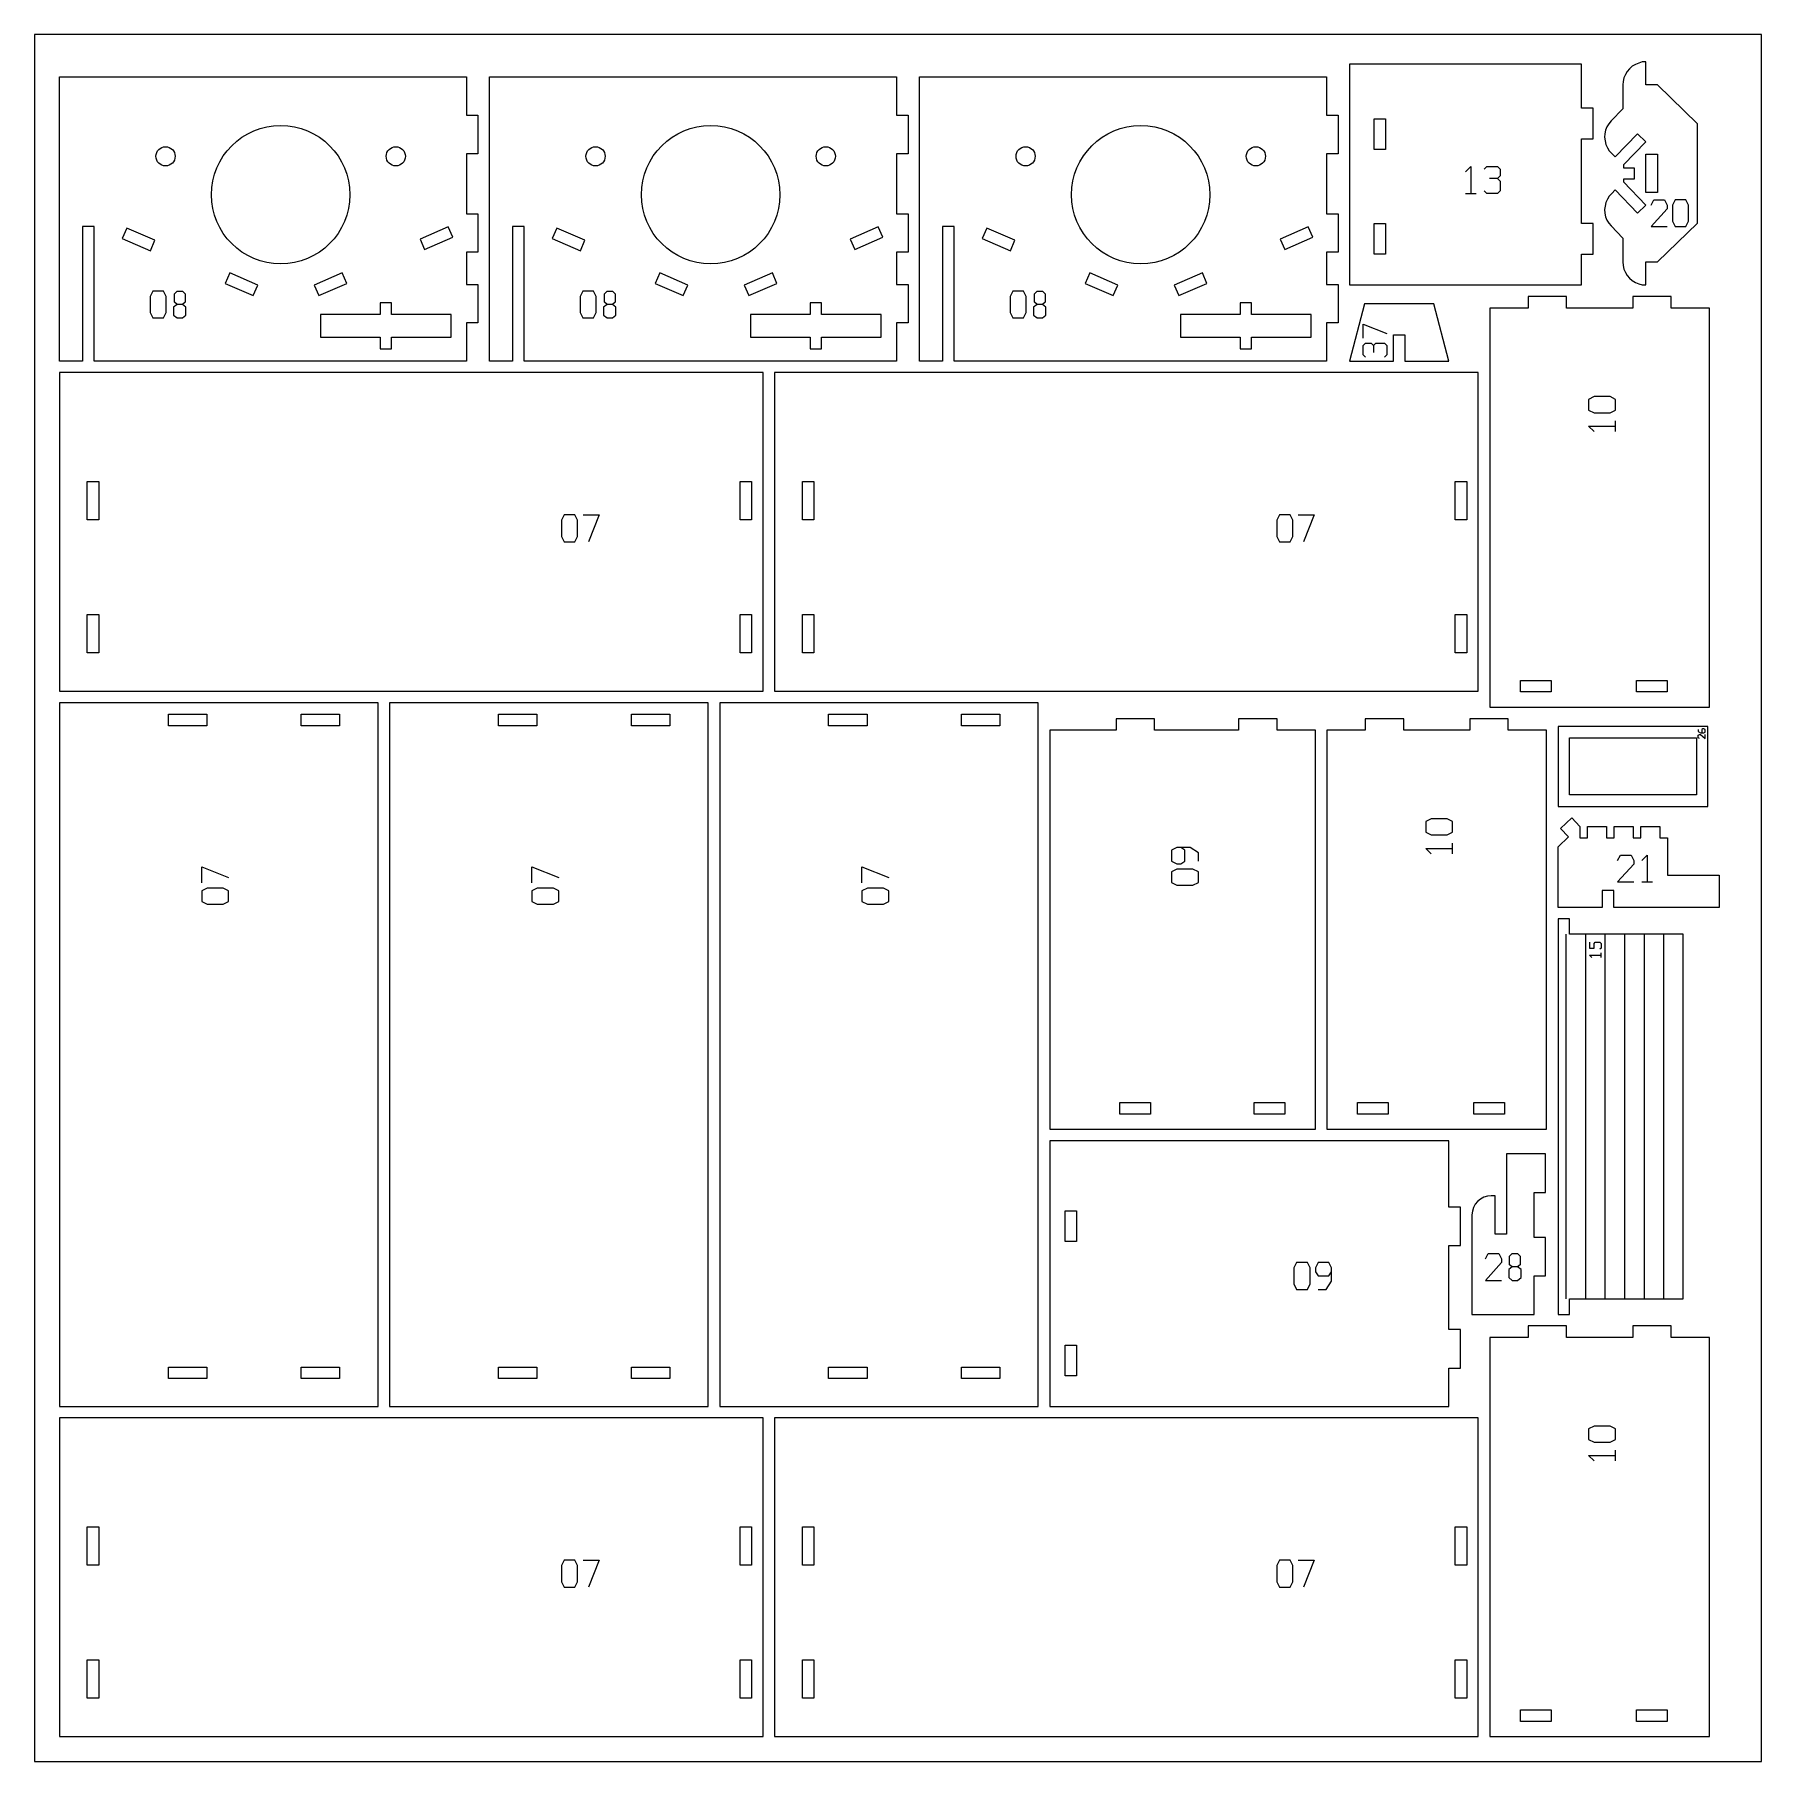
# Model space of a CAD drawing. Header units: millimetres. Extents: x 0 to 450, y 0 to 450.
import ezdxf

# ---------------------------------------------------------------- set-up
doc = ezdxf.new("R2010")
doc.units = ezdxf.units.MM
for name, color, linetype in [('CUT', 1, 'Continuous'), ('ENGRAVE', 5, 'Continuous'), ('SHEET', 8, 'Continuous')]:
    doc.layers.add(name, color=color, linetype=linetype)

msp = doc.modelspace()

# ---------------------------------------------------------------- linework, layer by layer
at = {"layer": 'CUT'}
for p, q in [((342.66, 442.29), (342.66, 384.74)), ((403.14, 442.29), (342.66, 442.29)), ((403.14, 430.83), (403.14, 442.29)), ((415.63, 441.1), (415.02, 440.39)), ((416.35, 441.72), (415.63, 441.1)), ((417.15, 442.21), (416.35, 441.72)), ((418.02, 442.57), (417.15, 442.21)), ((418.94, 442.86), (418.02, 442.57)), ((419.87, 442.86), (418.94, 442.86)), ((419.87, 436.86), (419.87, 442.86)), ((6.5, 364.9), (6.5, 438.95)), ((6.5, 438.95), (112.55, 438.95)), ((112.55, 438.95), (112.55, 428.95)), ((118.55, 364.9), (118.55, 438.95)), ((118.55, 438.95), (224.61, 438.95)), ((224.61, 438.95), (224.61, 428.95)), ((230.61, 364.9), (230.61, 438.95)), ((230.61, 438.95), (336.66, 438.95)), ((336.66, 438.95), (336.66, 428.95)), ((413.95, 437.8), (413.87, 436.86)), ((413.87, 436.86), (413.87, 430.65)), ((414.17, 438.72), (413.95, 437.8)), ((414.53, 439.59), (414.17, 438.72)), ((415.02, 440.39), (414.53, 439.59)), ((422.88, 436.86), (419.87, 436.86)), ((433.35, 426.74), (422.88, 436.86)), ((112.55, 428.95), (115.55, 428.95)), ((115.55, 428.95), (115.55, 418.95)), ((224.61, 428.95), (227.61, 428.95)), ((227.61, 428.95), (227.61, 418.95)), ((336.66, 428.95), (339.66, 428.95)), ((339.66, 428.95), (339.66, 418.95)), ((349.05, 420.02), (349.05, 428.02)), ((349.05, 428.02), (352.05, 428.02)), ((352.05, 428.02), (352.05, 420.02)), ((406.14, 430.83), (403.14, 430.83)), ((406.14, 422.82), (406.14, 430.83)), ((413.87, 430.65), (410.82, 427.49)), ((409.2, 424.16), (409.14, 423.22)), ((409.14, 423.22), (409.23, 422.28)), ((409.4, 425.07), (409.2, 424.16)), ((409.74, 425.95), (409.4, 425.07)), ((410.22, 426.76), (409.74, 425.95)), ((410.82, 427.49), (410.22, 426.76)), ((411.9, 418.1), (417.72, 424.12)), ((417.72, 424.12), (419.87, 422.03)), ((433.35, 400.86), (433.35, 426.74)), ((112.55, 418.95), (112.55, 403.29)), ((115.55, 418.95), (112.55, 418.95)), ((224.61, 418.95), (224.61, 403.29)), ((227.61, 418.95), (224.61, 418.95)), ((336.66, 418.95), (336.66, 403.29)), ((339.66, 418.95), (336.66, 418.95)), ((352.05, 420.02), (349.05, 420.02)), ((403.14, 400.74), (403.14, 422.82)), ((403.14, 422.82), (406.14, 422.82)), ((409.23, 422.28), (409.46, 421.37)), ((409.46, 421.37), (409.84, 420.5)), ((409.84, 420.5), (410.35, 419.71)), ((410.35, 419.71), (410.97, 419)), ((410.97, 419), (411.9, 418.1)), ((419.87, 422.03), (414.06, 416.02)), ((419.87, 408.8), (419.87, 418.8)), ((419.87, 418.8), (422.88, 418.8)), ((422.88, 418.8), (422.88, 408.8)), ((414.06, 416.02), (414.06, 415.3)), ((414.06, 415.3), (416.87, 415.3)), ((416.87, 415.3), (416.87, 412.3)), ((411.9, 409.5), (410.97, 408.6)), ((417.72, 403.49), (411.9, 409.5)), ((414.06, 412.3), (414.06, 411.59)), ((416.87, 412.3), (414.06, 412.3)), ((414.06, 411.59), (419.87, 405.57)), ((409.23, 405.32), (409.14, 404.39)), ((409.46, 406.24), (409.23, 405.32)), ((409.84, 407.1), (409.46, 406.24)), ((410.35, 407.89), (409.84, 407.1)), ((410.97, 408.6), (410.35, 407.89)), ((419.87, 405.57), (417.72, 403.49)), ((422.88, 408.8), (419.87, 408.8)), ((112.55, 403.29), (115.55, 403.29)), ((115.55, 403.29), (115.55, 393.28)), ((224.61, 403.29), (227.61, 403.29)), ((227.61, 403.29), (227.61, 393.28)), ((336.66, 403.29), (339.66, 403.29)), ((339.66, 403.29), (339.66, 393.28)), ((349.05, 392.74), (349.05, 400.74)), ((349.05, 400.74), (352.05, 400.74)), ((352.05, 400.74), (352.05, 392.74)), ((406.14, 400.74), (403.14, 400.74)), ((406.14, 392.74), (406.14, 400.74)), ((409.14, 404.39), (409.2, 403.45)), ((409.2, 403.45), (409.4, 402.53)), ((409.4, 402.53), (409.74, 401.65)), ((409.74, 401.65), (410.22, 400.84)), ((410.22, 400.84), (410.82, 400.11)), ((422.88, 390.74), (433.35, 400.86)), ((12.5, 400.01), (12.5, 364.9)), ((15.5, 400.01), (12.5, 400.01)), ((15.5, 364.9), (15.5, 400.01)), ((24.04, 399.58), (22.84, 396.82)), ((22.84, 396.82), (30.18, 393.63)), ((31.37, 396.38), (24.04, 399.58)), ((30.18, 393.63), (31.37, 396.38)), ((107.79, 399.91), (100.45, 396.72)), ((100.45, 396.72), (101.65, 393.97)), ((101.65, 393.97), (108.99, 397.16)), ((108.99, 397.16), (107.79, 399.91)), ((124.56, 400.01), (124.56, 364.9)), ((127.56, 400.01), (124.56, 400.01)), ((127.56, 364.9), (127.56, 400.01)), ((136.09, 399.58), (134.89, 396.82)), ((134.89, 396.82), (142.23, 393.63)), ((143.43, 396.38), (136.09, 399.58)), ((142.23, 393.63), (143.43, 396.38)), ((219.85, 399.91), (212.51, 396.72)), ((212.51, 396.72), (213.71, 393.97)), ((213.71, 393.97), (221.04, 397.16)), ((221.04, 397.16), (219.85, 399.91)), ((236.61, 400.01), (236.61, 364.9)), ((239.61, 400.01), (236.61, 400.01)), ((239.61, 364.9), (239.61, 400.01)), ((248.15, 399.58), (246.95, 396.82)), ((246.95, 396.82), (254.29, 393.63)), ((255.48, 396.38), (248.15, 399.58)), ((254.29, 393.63), (255.48, 396.38)), ((331.9, 399.91), (324.56, 396.72)), ((324.56, 396.72), (325.76, 393.97)), ((325.76, 393.97), (333.1, 397.16)), ((333.1, 397.16), (331.9, 399.91)), ((410.82, 400.11), (413.87, 396.95)), ((413.87, 396.95), (413.87, 390.74)), ((112.55, 393.28), (112.55, 384.9)), ((115.55, 393.28), (112.55, 393.28)), ((224.61, 393.28), (224.61, 384.9)), ((227.61, 393.28), (224.61, 393.28)), ((336.66, 393.28), (336.66, 384.9)), ((339.66, 393.28), (336.66, 393.28)), ((352.05, 392.74), (349.05, 392.74)), ((403.14, 384.74), (403.14, 392.74)), ((403.14, 392.74), (406.14, 392.74)), ((50.85, 387.92), (49.66, 385.16)), ((58.19, 384.73), (50.85, 387.92)), ((80.2, 387.92), (72.87, 384.73)), ((81.4, 385.16), (80.2, 387.92)), ((162.91, 387.92), (161.71, 385.16)), ((170.25, 384.73), (162.91, 387.92)), ((192.26, 387.92), (184.92, 384.73)), ((193.46, 385.16), (192.26, 387.92)), ((274.96, 387.92), (273.77, 385.16)), ((282.3, 384.73), (274.96, 387.92)), ((304.31, 387.92), (296.98, 384.73)), ((305.51, 385.16), (304.31, 387.92)), ((413.87, 390.74), (413.95, 389.8)), ((413.95, 389.8), (414.17, 388.89)), ((414.17, 388.89), (414.53, 388.02)), ((414.53, 388.02), (415.02, 387.21)), ((415.02, 387.21), (415.63, 386.5)), ((419.87, 384.74), (419.87, 390.74)), ((419.87, 390.74), (422.88, 390.74)), ((49.66, 385.16), (56.99, 381.97)), ((56.99, 381.97), (58.19, 384.73)), ((72.87, 384.73), (74.06, 381.97)), ((74.06, 381.97), (81.4, 385.16)), ((112.55, 384.9), (115.55, 384.9)), ((115.55, 384.9), (115.55, 374.9)), ((161.71, 385.16), (169.05, 381.97)), ((169.05, 381.97), (170.25, 384.73)), ((184.92, 384.73), (186.12, 381.97)), ((186.12, 381.97), (193.46, 385.16)), ((224.61, 384.9), (227.61, 384.9)), ((227.61, 384.9), (227.61, 374.9)), ((273.77, 385.16), (281.1, 381.97)), ((281.1, 381.97), (282.3, 384.73)), ((296.98, 384.73), (298.17, 381.97)), ((298.17, 381.97), (305.51, 385.16)), ((336.66, 384.9), (339.66, 384.9)), ((339.66, 384.9), (339.66, 374.9)), ((342.66, 384.74), (403.14, 384.74)), ((415.63, 386.5), (416.35, 385.89)), ((416.35, 385.89), (417.15, 385.39)), ((417.15, 385.39), (418.02, 385.03)), ((418.02, 385.03), (418.94, 384.81)), ((418.94, 384.81), (419.87, 384.81)), ((90.03, 380.08), (90.03, 377.08)), ((93.03, 380.08), (90.03, 380.08)), ((93.03, 377.08), (93.03, 380.08)), ((202.09, 380.08), (202.09, 377.08)), ((205.09, 380.08), (202.09, 380.08)), ((205.09, 377.08), (205.09, 380.08)), ((314.14, 380.08), (314.14, 377.08)), ((317.14, 380.08), (314.14, 380.08)), ((317.14, 377.08), (317.14, 380.08)), ((346.59, 379.86), (342.66, 364.9)), ((364.62, 379.86), (346.59, 379.86)), ((368.55, 364.9), (364.62, 379.86)), ((389.22, 378.74), (379.22, 378.74)), ((379.22, 378.74), (379.22, 274.73)), ((399.22, 381.74), (389.22, 381.74)), ((389.22, 381.74), (389.22, 378.74)), ((399.22, 378.74), (399.22, 381.74)), ((416.46, 378.74), (399.22, 378.74)), ((426.47, 381.74), (416.46, 381.74)), ((416.46, 381.74), (416.46, 378.74)), ((426.47, 378.74), (426.47, 381.74)), ((436.47, 378.74), (426.47, 378.74)), ((436.47, 274.73), (436.47, 378.74)), ((74.51, 377.08), (74.51, 371.11)), ((90.03, 377.08), (74.51, 377.08)), ((108.55, 377.08), (93.03, 377.08)), ((108.55, 371.11), (108.55, 377.08)), ((112.55, 374.9), (112.55, 364.9)), ((115.55, 374.9), (112.55, 374.9)), ((186.57, 377.08), (186.57, 371.11)), ((202.09, 377.08), (186.57, 377.08)), ((220.61, 377.08), (205.09, 377.08)), ((220.61, 371.11), (220.61, 377.08)), ((224.61, 374.9), (224.61, 364.9)), ((227.61, 374.9), (224.61, 374.9)), ((298.62, 377.08), (298.62, 371.11)), ((314.14, 377.08), (298.62, 377.08)), ((332.66, 377.08), (317.14, 377.08)), ((332.66, 371.11), (332.66, 377.08)), ((336.66, 374.9), (336.66, 364.9)), ((339.66, 374.9), (336.66, 374.9)), ((74.51, 371.11), (90.03, 371.11)), ((90.03, 371.11), (90.03, 368.11)), ((93.03, 368.11), (93.03, 371.11)), ((93.03, 371.11), (108.55, 371.11)), ((186.57, 371.11), (202.09, 371.11)), ((202.09, 371.11), (202.09, 368.11)), ((205.09, 368.11), (205.09, 371.11)), ((205.09, 371.11), (220.61, 371.11)), ((298.62, 371.11), (314.14, 371.11)), ((314.14, 371.11), (314.14, 368.11)), ((317.14, 368.11), (317.14, 371.11)), ((317.14, 371.11), (332.66, 371.11)), ((354.11, 371.77), (357.11, 371.77)), ((354.11, 364.9), (354.11, 371.77)), ((357.11, 371.77), (357.11, 364.9)), ((12.5, 364.9), (6.5, 364.9)), ((112.55, 364.9), (15.5, 364.9)), ((90.03, 368.11), (93.03, 368.11)), ((124.56, 364.9), (118.55, 364.9)), ((224.61, 364.9), (127.56, 364.9)), ((202.09, 368.11), (205.09, 368.11)), ((236.61, 364.9), (230.61, 364.9)), ((336.66, 364.9), (239.61, 364.9)), ((314.14, 368.11), (317.14, 368.11)), ((342.66, 364.9), (354.11, 364.9)), ((357.11, 364.9), (368.55, 364.9)), ((6.5, 361.9), (6.5, 278.88)), ((189.86, 361.9), (6.5, 361.9)), ((189.86, 278.88), (189.86, 361.9)), ((192.86, 361.9), (192.86, 278.88)), ((376.22, 361.9), (192.86, 361.9)), ((376.22, 278.88), (376.22, 361.9)), ((13.74, 323.52), (13.74, 333.52)), ((13.74, 333.52), (16.74, 333.52)), ((16.74, 333.52), (16.74, 323.52)), ((183.86, 323.52), (183.86, 333.52)), ((183.86, 333.52), (186.86, 333.52)), ((186.86, 333.52), (186.86, 323.52)), ((200.1, 323.52), (200.1, 333.52)), ((200.1, 333.52), (203.1, 333.52)), ((203.1, 333.52), (203.1, 323.52)), ((370.22, 323.52), (370.22, 333.52)), ((370.22, 333.52), (373.22, 333.52)), ((373.22, 333.52), (373.22, 323.52)), ((16.74, 323.52), (13.74, 323.52)), ((186.86, 323.52), (183.86, 323.52)), ((203.1, 323.52), (200.1, 323.52)), ((373.22, 323.52), (370.22, 323.52)), ((13.74, 288.9), (13.74, 298.9)), ((13.74, 298.9), (16.74, 298.9)), ((16.74, 298.9), (16.74, 288.9)), ((183.86, 288.9), (183.86, 298.9)), ((183.86, 298.9), (186.86, 298.9)), ((186.86, 298.9), (186.86, 288.9)), ((200.1, 288.9), (200.1, 298.9)), ((200.1, 298.9), (203.1, 298.9)), ((203.1, 298.9), (203.1, 288.9)), ((370.22, 288.9), (370.22, 298.9)), ((370.22, 298.9), (373.22, 298.9)), ((373.22, 298.9), (373.22, 288.9)), ((16.74, 288.9), (13.74, 288.9)), ((186.86, 288.9), (183.86, 288.9)), ((203.1, 288.9), (200.1, 288.9)), ((373.22, 288.9), (370.22, 288.9)), ((387.22, 281.69), (395.22, 281.69)), ((387.22, 278.69), (387.22, 281.69)), ((395.22, 281.69), (395.22, 278.69)), ((417.46, 281.69), (425.47, 281.69)), ((417.46, 278.69), (417.46, 281.69)), ((425.47, 281.69), (425.47, 278.69)), ((6.5, 278.88), (189.86, 278.88)), ((89.52, 275.88), (6.5, 275.88)), ((6.5, 275.88), (6.5, 92.52)), ((89.52, 92.52), (89.52, 275.88)), ((175.54, 275.88), (92.52, 275.88)), ((92.52, 275.88), (92.52, 92.52)), ((175.54, 92.52), (175.54, 275.88)), ((261.56, 275.88), (178.54, 275.88)), ((178.54, 275.88), (178.54, 92.52)), ((192.86, 278.88), (376.22, 278.88)), ((261.56, 92.52), (261.56, 275.88)), ((379.22, 274.73), (436.47, 274.73)), ((395.22, 278.69), (387.22, 278.69)), ((425.47, 278.69), (417.46, 278.69)), ((34.88, 272.88), (44.89, 272.88)), ((34.88, 269.88), (34.88, 272.88)), ((44.89, 272.88), (44.89, 269.88)), ((69.5, 272.88), (79.5, 272.88)), ((69.5, 269.88), (69.5, 272.88)), ((79.5, 272.88), (79.5, 269.88)), ((120.9, 272.88), (130.91, 272.88)), ((120.9, 269.88), (120.9, 272.88)), ((130.91, 272.88), (130.91, 269.88)), ((155.52, 272.88), (165.52, 272.88)), ((155.52, 269.88), (155.52, 272.88)), ((165.52, 272.88), (165.52, 269.88)), ((206.93, 272.88), (216.93, 272.88)), ((206.93, 269.88), (206.93, 272.88)), ((216.93, 272.88), (216.93, 269.88)), ((241.54, 272.88), (251.54, 272.88)), ((241.54, 269.88), (241.54, 272.88)), ((251.54, 272.88), (251.54, 269.88)), ((291.83, 271.73), (281.83, 271.73)), ((281.83, 271.73), (281.83, 268.73)), ((291.83, 268.73), (291.83, 271.73)), ((323.77, 271.73), (313.77, 271.73)), ((313.77, 271.73), (313.77, 268.73)), ((323.77, 268.73), (323.77, 271.73)), ((356.78, 271.73), (346.77, 271.73)), ((346.77, 271.73), (346.77, 268.73)), ((356.78, 268.73), (356.78, 271.73)), ((384.02, 271.73), (374.02, 271.73)), ((374.02, 271.73), (374.02, 268.73)), ((384.02, 268.73), (384.02, 271.73)), ((44.89, 269.88), (34.88, 269.88)), ((79.5, 269.88), (69.5, 269.88)), ((130.91, 269.88), (120.9, 269.88)), ((165.52, 269.88), (155.52, 269.88)), ((216.93, 269.88), (206.93, 269.88)), ((251.54, 269.88), (241.54, 269.88)), ((281.83, 268.73), (264.56, 268.73)), ((264.56, 268.73), (264.56, 164.73)), ((313.77, 268.73), (291.83, 268.73)), ((333.77, 268.73), (323.77, 268.73)), ((333.77, 164.73), (333.77, 268.73)), ((346.77, 268.73), (336.77, 268.73)), ((336.77, 268.73), (336.77, 164.73)), ((374.02, 268.73), (356.78, 268.73)), ((394.02, 268.73), (384.02, 268.73)), ((394.02, 164.73), (394.02, 268.73)), ((397.02, 269.73), (397.02, 248.86)), ((436.03, 269.73), (397.02, 269.73)), ((400.02, 251.86), (400.02, 266.73)), ((400.02, 266.73), (433.03, 266.73)), ((433.03, 266.73), (433.03, 251.86)), ((436.03, 248.86), (436.03, 269.73)), ((397.02, 248.86), (436.03, 248.86)), ((433.03, 251.86), (400.02, 251.86)), ((397.67, 243.11), (400.57, 245.86)), ((399.73, 240.93), (397.67, 243.11)), ((400.57, 245.86), (402.64, 243.67)), ((402.64, 243.67), (402.64, 240.67)), ((404.64, 240.67), (404.64, 243.67)), ((404.64, 243.67), (409.6, 243.67)), ((409.6, 243.67), (409.6, 240.67)), ((411.6, 240.67), (411.6, 243.67)), ((411.6, 243.67), (416.56, 243.67)), ((416.56, 243.67), (416.56, 240.67)), ((418.56, 240.67), (418.56, 243.67)), ((418.56, 243.67), (423.52, 243.67)), ((423.52, 243.67), (423.52, 240.67)), ((397.02, 238.36), (399.73, 240.93)), ((402.64, 240.67), (404.64, 240.67)), ((409.6, 240.67), (411.6, 240.67)), ((416.56, 240.67), (418.56, 240.67)), ((423.52, 240.67), (425.52, 240.67)), ((425.52, 240.67), (425.52, 230.92)), ((397.02, 222.56), (397.02, 238.36)), ((425.52, 230.92), (438.98, 230.92)), ((438.98, 230.92), (438.98, 222.56)), ((408.5, 226.92), (408.5, 222.56)), ((411.5, 226.92), (408.5, 226.92)), ((411.5, 222.56), (411.5, 226.92)), ((408.5, 222.56), (397.02, 222.56)), ((438.98, 222.56), (411.5, 222.56)), ((397.02, 219.56), (397.02, 116.51)), ((400.02, 219.56), (397.02, 219.56)), ((400.02, 215.56), (400.02, 219.56)), ((399.02, 215.56), (399.02, 120.51)), ((429.6, 215.56), (400.02, 215.56)), ((404.12, 215.56), (404.12, 120.51)), ((409.21, 215.56), (409.21, 120.51)), ((414.31, 215.56), (414.31, 120.51)), ((419.41, 215.56), (419.41, 120.51)), ((424.51, 215.56), (424.51, 120.51)), ((429.6, 120.51), (429.6, 215.56)), ((282.83, 171.68), (290.83, 171.68)), ((282.83, 168.68), (282.83, 171.68)), ((290.83, 171.68), (290.83, 168.68)), ((317.77, 171.68), (325.77, 171.68)), ((317.77, 168.68), (317.77, 171.68)), ((325.77, 171.68), (325.77, 168.68)), ((344.77, 171.68), (352.77, 171.68)), ((344.77, 168.68), (344.77, 171.68)), ((352.77, 171.68), (352.77, 168.68)), ((375.02, 171.68), (383.02, 171.68)), ((375.02, 168.68), (375.02, 171.68)), ((383.02, 171.68), (383.02, 168.68)), ((290.83, 168.68), (282.83, 168.68)), ((325.77, 168.68), (317.77, 168.68)), ((352.77, 168.68), (344.77, 168.68)), ((383.02, 168.68), (375.02, 168.68)), ((264.56, 164.73), (333.77, 164.73)), ((336.77, 164.73), (394.02, 164.73)), ((264.56, 161.73), (264.56, 92.52)), ((368.57, 161.73), (264.56, 161.73)), ((368.57, 144.46), (368.57, 161.73)), ((383.57, 158.3), (383.57, 137.4)), ((393.74, 158.3), (383.57, 158.3)), ((393.74, 148.29), (393.74, 158.3)), ((371.57, 144.46), (368.57, 144.46)), ((371.57, 134.46), (371.57, 144.46)), ((374.95, 144.32), (374.66, 143.38)), ((375.41, 145.18), (374.95, 144.32)), ((376.03, 145.94), (375.41, 145.18)), ((376.79, 146.56), (376.03, 145.94)), ((377.66, 147.02), (376.79, 146.56)), ((378.59, 147.31), (377.66, 147.02)), ((379.57, 147.4), (378.59, 147.31)), ((380.57, 147.4), (379.57, 147.4)), ((380.57, 137.4), (380.57, 147.4)), ((390.74, 136.51), (390.74, 148.29)), ((390.74, 148.29), (393.74, 148.29)), ((268.52, 135.46), (268.52, 143.46)), ((268.52, 143.46), (271.52, 143.46)), ((271.52, 143.46), (271.52, 135.46)), ((374.66, 143.38), (374.57, 142.4)), ((374.57, 142.4), (374.57, 116.51)), ((271.52, 135.46), (268.52, 135.46)), ((383.57, 137.4), (380.57, 137.4)), ((393.74, 136.51), (390.74, 136.51)), ((393.74, 126.51), (393.74, 136.51)), ((368.57, 112.52), (368.57, 134.46)), ((368.57, 134.46), (371.57, 134.46)), ((390.74, 116.51), (390.74, 126.51)), ((390.74, 126.51), (393.74, 126.51)), ((400.02, 116.51), (400.02, 120.51)), ((400.02, 120.51), (429.6, 120.51)), ((371.57, 112.52), (368.57, 112.52)), ((371.57, 102.52), (371.57, 112.52)), ((374.57, 116.51), (390.74, 116.51)), ((399.22, 113.51), (389.22, 113.51)), ((389.22, 113.51), (389.22, 110.5)), ((397.02, 116.51), (400.02, 116.51)), ((399.22, 110.5), (399.22, 113.51)), ((426.47, 113.51), (416.46, 113.51)), ((416.46, 113.51), (416.46, 110.5)), ((426.47, 110.5), (426.47, 113.51)), ((268.52, 100.52), (268.52, 108.52)), ((268.52, 108.52), (271.52, 108.52)), ((271.52, 108.52), (271.52, 100.52)), ((389.22, 110.5), (379.22, 110.5)), ((379.22, 110.5), (379.22, 6.5)), ((416.46, 110.5), (399.22, 110.5)), ((436.47, 110.5), (426.47, 110.5)), ((436.47, 6.5), (436.47, 110.5)), ((34.88, 102.76), (44.89, 102.76)), ((34.88, 99.76), (34.88, 102.76)), ((44.89, 99.76), (34.88, 99.76)), ((44.89, 102.76), (44.89, 99.76)), ((69.5, 102.76), (79.5, 102.76)), ((69.5, 99.76), (69.5, 102.76)), ((79.5, 99.76), (69.5, 99.76)), ((79.5, 102.76), (79.5, 99.76)), ((120.9, 102.76), (130.91, 102.76)), ((120.9, 99.76), (120.9, 102.76)), ((130.91, 99.76), (120.9, 99.76)), ((130.91, 102.76), (130.91, 99.76)), ((155.52, 102.76), (165.52, 102.76)), ((155.52, 99.76), (155.52, 102.76)), ((165.52, 99.76), (155.52, 99.76)), ((165.52, 102.76), (165.52, 99.76)), ((206.93, 102.76), (216.93, 102.76)), ((206.93, 99.76), (206.93, 102.76)), ((216.93, 99.76), (206.93, 99.76)), ((216.93, 102.76), (216.93, 99.76)), ((241.54, 102.76), (251.54, 102.76)), ((241.54, 99.76), (241.54, 102.76)), ((251.54, 99.76), (241.54, 99.76)), ((251.54, 102.76), (251.54, 99.76)), ((271.52, 100.52), (268.52, 100.52)), ((368.57, 92.52), (368.57, 102.52)), ((368.57, 102.52), (371.57, 102.52)), ((6.5, 92.52), (89.52, 92.52)), ((92.52, 92.52), (175.54, 92.52)), ((178.54, 92.52), (261.56, 92.52)), ((264.56, 92.52), (368.57, 92.52)), ((6.5, 89.52), (6.5, 6.5)), ((189.86, 89.52), (6.5, 89.52)), ((189.86, 6.5), (189.86, 89.52)), ((192.86, 89.52), (192.86, 6.5)), ((376.22, 89.52), (192.86, 89.52)), ((376.22, 6.5), (376.22, 89.52)), ((13.74, 51.14), (13.74, 61.14)), ((13.74, 61.14), (16.74, 61.14)), ((16.74, 61.14), (16.74, 51.14)), ((183.86, 51.14), (183.86, 61.14)), ((183.86, 61.14), (186.86, 61.14)), ((186.86, 61.14), (186.86, 51.14)), ((200.1, 51.14), (200.1, 61.14)), ((200.1, 61.14), (203.1, 61.14)), ((203.1, 61.14), (203.1, 51.14)), ((370.22, 51.14), (370.22, 61.14)), ((370.22, 61.14), (373.22, 61.14)), ((373.22, 61.14), (373.22, 51.14)), ((16.74, 51.14), (13.74, 51.14)), ((186.86, 51.14), (183.86, 51.14)), ((203.1, 51.14), (200.1, 51.14)), ((373.22, 51.14), (370.22, 51.14)), ((13.74, 16.52), (13.74, 26.52)), ((13.74, 26.52), (16.74, 26.52)), ((16.74, 26.52), (16.74, 16.52)), ((183.86, 16.52), (183.86, 26.52)), ((183.86, 26.52), (186.86, 26.52)), ((186.86, 26.52), (186.86, 16.52)), ((200.1, 16.52), (200.1, 26.52)), ((200.1, 26.52), (203.1, 26.52)), ((203.1, 26.52), (203.1, 16.52)), ((370.22, 16.52), (370.22, 26.52)), ((370.22, 26.52), (373.22, 26.52)), ((373.22, 26.52), (373.22, 16.52)), ((16.74, 16.52), (13.74, 16.52)), ((186.86, 16.52), (183.86, 16.52)), ((203.1, 16.52), (200.1, 16.52)), ((373.22, 16.52), (370.22, 16.52)), ((387.22, 13.45), (395.22, 13.45)), ((387.22, 10.45), (387.22, 13.45)), ((395.22, 10.45), (387.22, 10.45)), ((395.22, 13.45), (395.22, 10.45)), ((417.46, 13.45), (425.47, 13.45)), ((417.46, 10.45), (417.46, 13.45)), ((425.47, 10.45), (417.46, 10.45)), ((425.47, 13.45), (425.47, 10.45)), ((6.5, 6.5), (189.86, 6.5)), ((192.86, 6.5), (376.22, 6.5)), ((379.22, 6.5), (436.47, 6.5))]:
    msp.add_line(p, q, dxfattribs=at)
for centre, radius in [((64.14, 408.27), 18.03), ((176.19, 408.27), 18.03), ((288.25, 408.27), 18.03), ((34.14, 418.27), 2.5), ((94.14, 418.27), 2.5), ((146.19, 418.27), 2.5), ((206.19, 418.27), 2.5), ((258.25, 418.27), 2.5), ((318.25, 418.27), 2.5)]:
    msp.add_circle(centre, radius, dxfattribs=at)
at = {"layer": 'ENGRAVE'}
for p, q in [((372.84, 414.19), (374.24, 415.59)), ((374.24, 415.59), (374.24, 408.59)), ((377.74, 414.89), (378.44, 415.59)), ((378.44, 415.59), (381.24, 415.59)), ((381.24, 415.59), (381.94, 414.89)), ((381.94, 414.89), (381.94, 413.21)), ((381.24, 412.51), (379.14, 412.51)), ((381.94, 413.21), (381.24, 412.51)), ((381.24, 412.51), (381.94, 411.81)), ((381.94, 411.81), (381.94, 409.29)), ((372.84, 408.59), (375.64, 408.59)), ((378.44, 408.59), (377.74, 409.29)), ((381.24, 408.59), (378.44, 408.59)), ((381.94, 409.29), (381.24, 408.59)), ((421.26, 405.52), (421.96, 406.91)), ((421.96, 406.91), (424.73, 406.91)), ((424.73, 406.91), (425.43, 405.52)), ((425.43, 405.52), (425.43, 404.55)), ((427.51, 406.91), (426.82, 405.52)), ((426.82, 405.52), (426.82, 401.35)), ((430.29, 406.91), (427.51, 406.91)), ((430.98, 405.52), (430.29, 406.91)), ((430.98, 401.35), (430.98, 405.52)), ((425.43, 404.55), (421.26, 399.96)), ((426.82, 401.35), (427.51, 399.96)), ((430.29, 399.96), (430.98, 401.35)), ((421.26, 399.96), (425.43, 399.96)), ((427.51, 399.96), (430.29, 399.96)), ((30.83, 383.17), (30.13, 381.77)), ((33.63, 383.17), (30.83, 383.17)), ((34.33, 381.77), (33.63, 383.17)), ((36.43, 382.47), (37.13, 383.17)), ((37.13, 383.17), (38.53, 383.17)), ((38.53, 383.17), (39.23, 382.47)), ((142.88, 383.17), (142.18, 381.77)), ((145.68, 383.17), (142.88, 383.17)), ((146.38, 381.77), (145.68, 383.17)), ((148.48, 382.47), (149.18, 383.17)), ((149.18, 383.17), (150.58, 383.17)), ((150.58, 383.17), (151.28, 382.47)), ((254.94, 383.17), (254.24, 381.77)), ((257.74, 383.17), (254.94, 383.17)), ((258.44, 381.77), (257.74, 383.17)), ((260.54, 382.47), (261.24, 383.17)), ((261.24, 383.17), (262.64, 383.17)), ((262.64, 383.17), (263.34, 382.47)), ((30.13, 381.77), (30.13, 377.57)), ((34.33, 377.57), (34.33, 381.77)), ((37.13, 379.67), (36.22, 378.97)), ((36.22, 378.97), (36.22, 376.87)), ((36.43, 380.23), (36.43, 382.47)), ((37.13, 379.67), (36.43, 380.23)), ((38.53, 379.67), (37.13, 379.67)), ((39.23, 380.23), (38.53, 379.67)), ((39.44, 378.97), (38.53, 379.67)), ((39.23, 382.47), (39.23, 380.23)), ((39.44, 376.87), (39.44, 378.97)), ((142.18, 381.77), (142.18, 377.57)), ((146.38, 377.57), (146.38, 381.77)), ((149.18, 379.67), (148.27, 378.97)), ((148.27, 378.97), (148.27, 376.87)), ((148.48, 380.23), (148.48, 382.47)), ((149.18, 379.67), (148.48, 380.23)), ((150.58, 379.67), (149.18, 379.67)), ((151.28, 380.23), (150.58, 379.67)), ((151.49, 378.97), (150.58, 379.67)), ((151.28, 382.47), (151.28, 380.23)), ((151.49, 376.87), (151.49, 378.97)), ((254.24, 381.77), (254.24, 377.57)), ((258.44, 377.57), (258.44, 381.77)), ((261.24, 379.67), (260.33, 378.97)), ((260.33, 378.97), (260.33, 376.87)), ((260.54, 380.23), (260.54, 382.47)), ((261.24, 379.67), (260.54, 380.23)), ((262.64, 379.67), (261.24, 379.67)), ((263.34, 380.23), (262.64, 379.67)), ((263.55, 378.97), (262.64, 379.67)), ((263.34, 382.47), (263.34, 380.23)), ((263.55, 376.87), (263.55, 378.97)), ((30.13, 377.57), (30.83, 376.17)), ((30.83, 376.17), (33.63, 376.17)), ((33.63, 376.17), (34.33, 377.57)), ((36.22, 376.87), (37.13, 376.17)), ((37.13, 376.17), (38.53, 376.17)), ((38.53, 376.17), (39.44, 376.87)), ((142.18, 377.57), (142.88, 376.17)), ((142.88, 376.17), (145.68, 376.17)), ((145.68, 376.17), (146.38, 377.57)), ((148.27, 376.87), (149.18, 376.17)), ((149.18, 376.17), (150.58, 376.17)), ((150.58, 376.17), (151.49, 376.87)), ((254.24, 377.57), (254.94, 376.17)), ((254.94, 376.17), (257.74, 376.17)), ((257.74, 376.17), (258.44, 377.57)), ((260.33, 376.87), (261.24, 376.17)), ((261.24, 376.17), (262.64, 376.17)), ((262.64, 376.17), (263.55, 376.87)), ((346.22, 370.84), (346.22, 374.51)), ((346.22, 374.51), (352.35, 372.06)), ((346.22, 369), (346.84, 369.61)), ((346.22, 366.55), (346.22, 369)), ((346.84, 369.61), (348.3, 369.61)), ((348.3, 369.61), (348.92, 369)), ((348.92, 369), (349.53, 369.61)), ((348.92, 369), (348.92, 367.16)), ((349.53, 369.61), (351.73, 369.61)), ((351.73, 369.61), (352.35, 369)), ((352.35, 369), (352.35, 366.55)), ((346.84, 365.94), (346.22, 366.55)), ((352.35, 366.55), (351.73, 365.94)), ((406.37, 355.64), (404.97, 354.94)), ((410.57, 355.64), (406.37, 355.64)), ((411.97, 354.94), (410.57, 355.64)), ((404.97, 354.94), (404.97, 352.14)), ((404.97, 352.14), (406.37, 351.44)), ((406.37, 351.44), (410.57, 351.44)), ((410.57, 351.44), (411.97, 352.14)), ((411.97, 352.14), (411.97, 354.94)), ((406.37, 346.54), (404.97, 347.94)), ((404.97, 347.94), (411.97, 347.94)), ((411.97, 346.54), (411.97, 349.34)), ((138.02, 324.83), (137.32, 323.43)), ((140.82, 324.83), (138.02, 324.83)), ((141.52, 323.43), (140.82, 324.83)), ((142.92, 324.83), (147.12, 324.83)), ((147.12, 324.83), (144.32, 317.83)), ((324.38, 324.83), (323.68, 323.43)), ((327.18, 324.83), (324.38, 324.83)), ((327.88, 323.43), (327.18, 324.83)), ((329.28, 324.83), (333.48, 324.83)), ((333.48, 324.83), (330.68, 317.83)), ((137.32, 323.43), (137.32, 319.23)), ((141.52, 319.23), (141.52, 323.43)), ((323.68, 323.43), (323.68, 319.23)), ((327.88, 319.23), (327.88, 323.43)), ((137.32, 319.23), (138.02, 317.83)), ((138.02, 317.83), (140.82, 317.83)), ((140.82, 317.83), (141.52, 319.23)), ((323.68, 319.23), (324.38, 317.83)), ((324.38, 317.83), (327.18, 317.83)), ((327.18, 317.83), (327.88, 319.23)), ((433.53, 268.91), (433.53, 268.37)), ((433.53, 268.37), (434.08, 268)), ((433.53, 267.45), (433.89, 267.63)), ((433.53, 266.72), (433.53, 267.45)), ((433.89, 266.54), (433.53, 266.72)), ((433.89, 267.63), (434.15, 267.63)), ((434.08, 268), (434.99, 268)), ((434.15, 267.63), (435.36, 266.54)), ((434.72, 269.1), (434.44, 268.91)), ((434.44, 268.91), (434.44, 268.18)), ((434.44, 268.18), (434.72, 268)), ((434.99, 269.1), (434.72, 269.1)), ((435.36, 268.91), (434.99, 269.1)), ((434.99, 268), (435.36, 268.18)), ((435.36, 268.18), (435.36, 268.91)), ((435.36, 266.54), (435.36, 267.63)), ((363.92, 245.63), (362.52, 244.93)), ((362.52, 244.93), (362.52, 242.13)), ((368.12, 245.63), (363.92, 245.63)), ((369.52, 244.93), (368.12, 245.63)), ((369.52, 242.13), (369.52, 244.93)), ((362.52, 242.13), (363.92, 241.43)), ((363.92, 241.43), (368.12, 241.43)), ((368.12, 241.43), (369.52, 242.13)), ((369.52, 236.53), (369.52, 239.33)), ((297.67, 238.13), (296.27, 237.43)), ((296.27, 237.43), (296.27, 234.63)), ((296.27, 234.63), (297.67, 233.93)), ((301.17, 238.13), (297.67, 238.13)), ((299.77, 237.43), (298.72, 238.13)), ((298.72, 233.93), (299.77, 234.63)), ((299.77, 234.63), (299.77, 237.43)), ((303.27, 236.73), (301.17, 238.13)), ((303.27, 234.63), (303.27, 236.73)), ((363.92, 236.53), (362.52, 237.93)), ((362.52, 237.93), (369.52, 237.93)), ((412.53, 234.79), (413.23, 236.19)), ((413.23, 236.19), (416.03, 236.19)), ((416.03, 236.19), (416.73, 234.79)), ((416.73, 234.79), (416.73, 233.81)), ((418.83, 234.79), (420.23, 236.19)), ((420.23, 236.19), (420.23, 229.19)), ((43.57, 228.95), (43.57, 233.15)), ((43.57, 233.15), (50.57, 230.35)), ((129.59, 228.95), (129.59, 233.15)), ((129.59, 233.15), (136.59, 230.35)), ((215.61, 228.95), (215.61, 233.15)), ((215.61, 233.15), (222.61, 230.35)), ((297.67, 232.53), (296.27, 231.83)), ((296.27, 231.83), (296.27, 229.03)), ((297.67, 233.93), (298.72, 233.93)), ((301.87, 232.53), (297.67, 232.53)), ((303.27, 231.83), (301.87, 232.53)), ((303.27, 229.03), (303.27, 231.83)), ((416.73, 233.81), (412.53, 229.19)), ((44.97, 227.55), (43.57, 226.85)), ((43.57, 226.85), (43.57, 224.05)), ((49.17, 227.55), (44.97, 227.55)), ((50.57, 226.85), (49.17, 227.55)), ((50.57, 224.05), (50.57, 226.85)), ((130.99, 227.55), (129.59, 226.85)), ((129.59, 226.85), (129.59, 224.05)), ((135.19, 227.55), (130.99, 227.55)), ((136.59, 226.85), (135.19, 227.55)), ((136.59, 224.05), (136.59, 226.85)), ((217.01, 227.55), (215.61, 226.85)), ((215.61, 226.85), (215.61, 224.05)), ((221.21, 227.55), (217.01, 227.55)), ((222.61, 226.85), (221.21, 227.55)), ((222.61, 224.05), (222.61, 226.85)), ((296.27, 229.03), (297.67, 228.33)), ((297.67, 228.33), (301.87, 228.33)), ((301.87, 228.33), (303.27, 229.03)), ((412.53, 229.19), (416.73, 229.19)), ((418.83, 229.19), (421.63, 229.19)), ((43.57, 224.05), (44.97, 223.35)), ((44.97, 223.35), (49.17, 223.35)), ((49.17, 223.35), (50.57, 224.05)), ((129.59, 224.05), (130.99, 223.35)), ((130.99, 223.35), (135.19, 223.35)), ((135.19, 223.35), (136.59, 224.05)), ((215.61, 224.05), (217.01, 223.35)), ((217.01, 223.35), (221.21, 223.35)), ((221.21, 223.35), (222.61, 224.05)), ((405.15, 213.49), (405.15, 211.95)), ((405.15, 211.95), (406.37, 211.95)), ((406.37, 213.18), (406.68, 213.49)), ((406.37, 211.95), (406.37, 213.18)), ((406.68, 213.49), (407.91, 213.49)), ((407.91, 213.49), (408.21, 213.18)), ((408.21, 211.95), (407.91, 211.65)), ((408.21, 213.18), (408.21, 211.95)), ((405.76, 209.5), (405.15, 210.11)), ((405.15, 210.11), (408.21, 210.11)), ((408.21, 209.5), (408.21, 210.73)), ((378.06, 130.97), (378.76, 132.37)), ((378.76, 132.37), (381.56, 132.37)), ((381.56, 132.37), (382.26, 130.97)), ((382.26, 130.97), (382.26, 129.99)), ((384.36, 131.67), (385.06, 132.37)), ((384.36, 129.43), (384.36, 131.67)), ((385.06, 132.37), (386.46, 132.37)), ((386.46, 132.37), (387.16, 131.67)), ((387.16, 131.67), (387.16, 129.43)), ((328.87, 130.02), (328.17, 128.62)), ((328.17, 128.62), (328.17, 124.42)), ((331.67, 130.02), (328.87, 130.02)), ((332.37, 128.62), (331.67, 130.02)), ((332.37, 124.42), (332.37, 128.62)), ((334.47, 130.02), (333.77, 128.62)), ((333.77, 128.62), (333.77, 127.57)), ((333.77, 127.57), (334.47, 126.52)), ((337.27, 130.02), (334.47, 130.02)), ((334.47, 126.52), (337.27, 126.52)), ((337.97, 128.62), (337.27, 130.02)), ((337.27, 126.52), (337.97, 127.57)), ((337.97, 125.12), (337.97, 128.62)), ((382.26, 129.99), (378.06, 125.37)), ((385.06, 128.87), (384.15, 128.17)), ((384.15, 128.17), (384.15, 126.07)), ((384.15, 126.07), (385.06, 125.37)), ((385.06, 128.87), (384.36, 129.43)), ((386.46, 128.87), (385.06, 128.87)), ((387.16, 129.43), (386.46, 128.87)), ((387.37, 128.17), (386.46, 128.87)), ((386.46, 125.37), (387.37, 126.07)), ((387.37, 126.07), (387.37, 128.17)), ((328.17, 124.42), (328.87, 123.02)), ((328.87, 123.02), (331.67, 123.02)), ((331.67, 123.02), (332.37, 124.42)), ((334.47, 123.02), (336.57, 123.02)), ((336.57, 123.02), (337.97, 125.12)), ((378.06, 125.37), (382.26, 125.37)), ((385.06, 125.37), (386.46, 125.37)), ((406.37, 87.4), (404.97, 86.7)), ((404.97, 86.7), (404.97, 83.9)), ((410.57, 87.4), (406.37, 87.4)), ((411.97, 86.7), (410.57, 87.4)), ((411.97, 83.9), (411.97, 86.7)), ((404.97, 83.9), (406.37, 83.2)), ((406.37, 83.2), (410.57, 83.2)), ((410.57, 83.2), (411.97, 83.9)), ((411.97, 78.3), (411.97, 81.1)), ((406.37, 78.3), (404.97, 79.7)), ((404.97, 79.7), (411.97, 79.7)), ((138.02, 52.45), (137.32, 51.05)), ((137.32, 51.05), (137.32, 46.85)), ((140.82, 52.45), (138.02, 52.45)), ((141.52, 51.05), (140.82, 52.45)), ((141.52, 46.85), (141.52, 51.05)), ((142.92, 52.45), (147.12, 52.45)), ((147.12, 52.45), (144.32, 45.45)), ((324.38, 52.45), (323.68, 51.05)), ((323.68, 51.05), (323.68, 46.85)), ((327.18, 52.45), (324.38, 52.45)), ((327.88, 51.05), (327.18, 52.45)), ((327.88, 46.85), (327.88, 51.05)), ((329.28, 52.45), (333.48, 52.45)), ((333.48, 52.45), (330.68, 45.45)), ((137.32, 46.85), (138.02, 45.45)), ((138.02, 45.45), (140.82, 45.45)), ((140.82, 45.45), (141.52, 46.85)), ((323.68, 46.85), (324.38, 45.45)), ((324.38, 45.45), (327.18, 45.45)), ((327.18, 45.45), (327.88, 46.85))]:
    msp.add_line(p, q, dxfattribs=at)
at = {"layer": 'SHEET'}
for p, q in [((450, 450), (0, 450)), ((0, 450), (0, 0)), ((450, 0), (450, 450)), ((0, 0), (450, 0))]:
    msp.add_line(p, q, dxfattribs=at)

doc.saveas('drawing.dxf')
